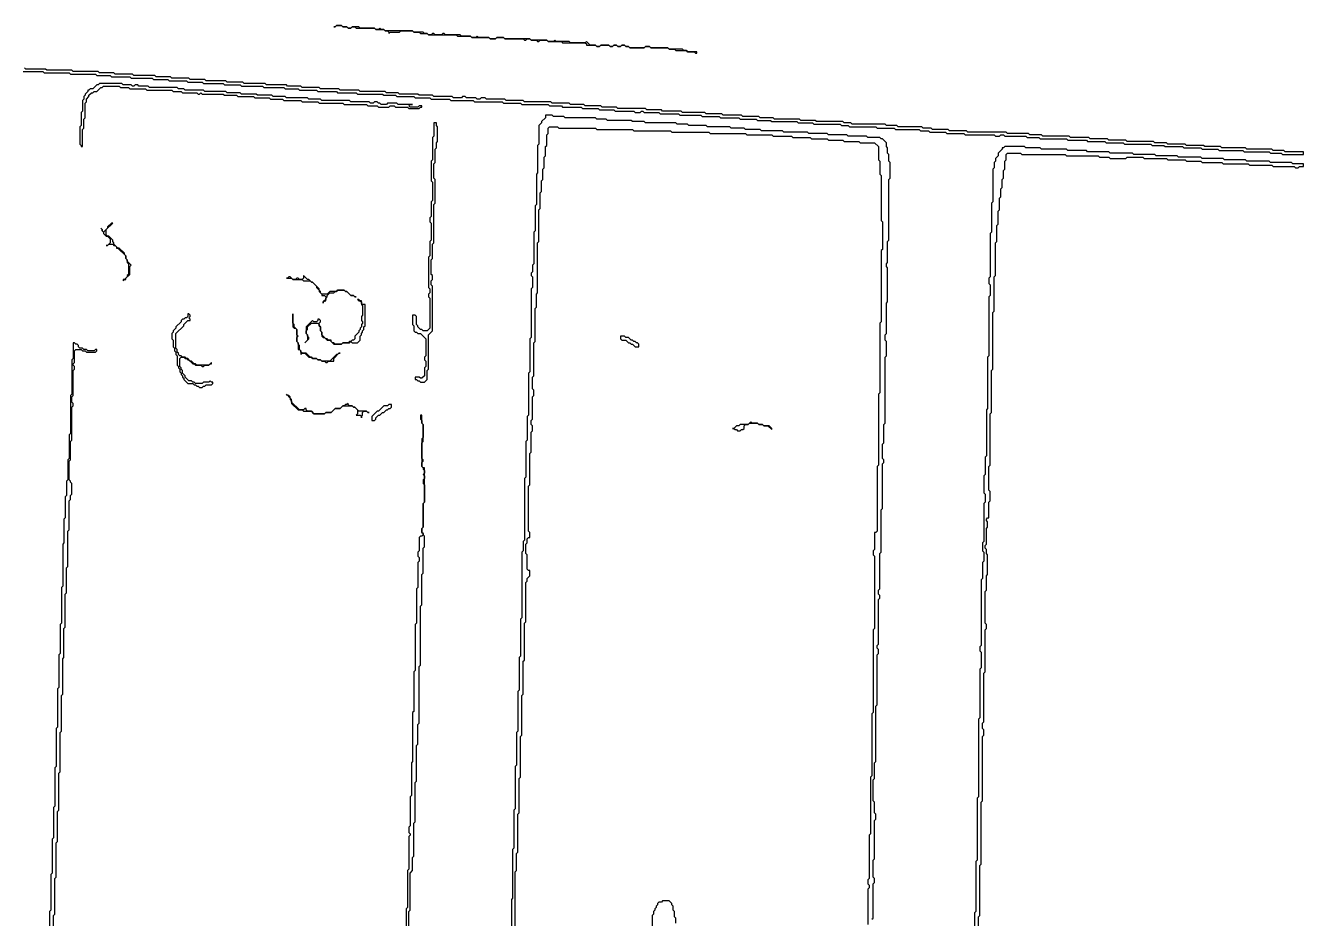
# Model space of a CAD drawing. Header units: metres. Extents: x 0 to 100, y 0 to 141.
# Drawn here: x 75.69 to 99.98, y 33.74 to 50.7 of the extents above; entities that cross this region are included whole.
import ezdxf

# ---------------------------------------------------------------- set-up
doc = ezdxf.new("R2010")
doc.units = ezdxf.units.M

msp = doc.modelspace()

# ---------------------------------------------------------------- linework, layer by layer
for points in [[(81.6, 50.7), (81.575, 50.675), (81.55, 50.675), (81.575, 50.675), (81.6, 50.7), (81.7, 50.7), (81.725, 50.675), (81.8, 50.675), (81.825, 50.65), (81.875, 50.65), (81.9, 50.675), (81.95, 50.675), (81.975, 50.65), (82.325, 50.65), (82.35, 50.625), (82.5, 50.625), (82.525, 50.6), (82.575, 50.6), (82.6, 50.575), (82.6, 50.55), (82.625, 50.575), (82.8, 50.575), (82.825, 50.6), (83.05, 50.6), (83.075, 50.575), (83.175, 50.575), (83.2, 50.55), (83.325, 50.55), (83.35, 50.525), (83.875, 50.525), (83.9, 50.5), (84.15, 50.5), (84.175, 50.475), (84.5, 50.475), (84.525, 50.45), (84.625, 50.45), (84.65, 50.475), (84.775, 50.475), (84.8, 50.45), (85.15, 50.45), (85.175, 50.425), (85.2, 50.425), (85.225, 50.45), (85.275, 50.45), (85.3, 50.425), (85.4, 50.425), (85.425, 50.4), (85.45, 50.4), (85.475, 50.425), (85.6, 50.425), (85.625, 50.4), (85.875, 50.4), (85.9, 50.375), (86.325, 50.375), (86.35, 50.35), (86.35, 50.325), (86.525, 50.325), (86.55, 50.3), (86.6, 50.3), (86.625, 50.325), (86.775, 50.325), (86.8, 50.3), (86.85, 50.3), (86.875, 50.325), (86.925, 50.325), (86.95, 50.3), (87, 50.3), (87.025, 50.325), (87.075, 50.325), (87.1, 50.3), (87.15, 50.3), (87.175, 50.275), (87.45, 50.275), (87.475, 50.3), (87.55, 50.3), (87.575, 50.275), (87.9, 50.275), (87.925, 50.25), (88.025, 50.25), (88.05, 50.225), (88.25, 50.225), (88.275, 50.2), (88.4, 50.2), (88.425, 50.175), (88.45, 50.175), (88.45, 50.2), (88.275, 50.2), (88.25, 50.225), (88.2, 50.225), (88.175, 50.25), (87.925, 50.25), (87.9, 50.275), (87.575, 50.275), (87.55, 50.3), (87.475, 50.3), (87.45, 50.275), (87.175, 50.275), (87.15, 50.3), (87.1, 50.3), (87.075, 50.325), (87.025, 50.325), (87, 50.3), (86.95, 50.3), (86.925, 50.325), (86.875, 50.325), (86.85, 50.3), (86.8, 50.3), (86.775, 50.325), (86.625, 50.325), (86.6, 50.3), (86.55, 50.3), (86.525, 50.325), (86.425, 50.325), (86.35, 50.4), (86.325, 50.375), (86.05, 50.375), (86.025, 50.4), (85.775, 50.4), (85.75, 50.425), (85.725, 50.4), (85.625, 50.4), (85.6, 50.425), (85.3, 50.425), (85.275, 50.45), (84.8, 50.45), (84.775, 50.475), (84.65, 50.475), (84.625, 50.45), (84.525, 50.45), (84.5, 50.475), (84.3, 50.475), (84.275, 50.5), (84.25, 50.475), (84.175, 50.475), (84.15, 50.5), (83.975, 50.5), (83.95, 50.525), (83.675, 50.525), (83.65, 50.55), (83.625, 50.55), (83.6, 50.525), (83.475, 50.525), (83.45, 50.55), (83.425, 50.55), (83.4, 50.525), (83.35, 50.525), (83.325, 50.55), (83.275, 50.55), (83.25, 50.575), (83.075, 50.575), (83.05, 50.6), (82.525, 50.6), (82.5, 50.625), (82.45, 50.625), (82.425, 50.65), (82.4, 50.625), (82.35, 50.625), (82.325, 50.65), (82.05, 50.65), (82.025, 50.675), (81.9, 50.675), (81.875, 50.65), (81.825, 50.65), (81.8, 50.675), (81.725, 50.675), (81.7, 50.7)], [(77.1, 49.6), (77.075, 49.575), (77.05, 49.575), (76.975, 49.5), (76.925, 49.5), (76.9, 49.475), (76.875, 49.475), (76.875, 49.45), (76.825, 49.4), (76.825, 49.375), (76.8, 49.35), (76.8, 49.3), (76.775, 49.275), (76.775, 49.075), (76.75, 49.05), (76.75, 48.8), (76.725, 48.775), (76.725, 48.45), (76.75, 48.425), (76.75, 48.4), (76.775, 48.4), (76.775, 48.725), (76.8, 48.75), (76.8, 48.925), (76.825, 48.95), (76.825, 49.225), (76.85, 49.25), (76.85, 49.3), (76.9, 49.35), (76.9, 49.375), (76.95, 49.425), (76.975, 49.425), (77, 49.45), (77.05, 49.45), (77.125, 49.525), (77.15, 49.525), (77.175, 49.55), (77.475, 49.55), (77.5, 49.525), (77.65, 49.525), (77.675, 49.5), (77.975, 49.5), (78, 49.475), (78.475, 49.475), (78.5, 49.45), (78.65, 49.45), (78.675, 49.425), (78.95, 49.425), (78.975, 49.4), (79, 49.4), (79.025, 49.425), (79.05, 49.4), (79.45, 49.4), (79.475, 49.375), (79.7, 49.375), (79.725, 49.35), (80.025, 49.35), (80.05, 49.325), (80.325, 49.325), (80.35, 49.3), (80.575, 49.3), (80.6, 49.275), (80.925, 49.275), (80.95, 49.25), (81.25, 49.25), (81.275, 49.225), (81.725, 49.225), (81.75, 49.2), (82.175, 49.2), (82.2, 49.175), (82.375, 49.175), (82.4, 49.15), (82.6, 49.15), (82.625, 49.175), (82.7, 49.175), (82.725, 49.15), (82.95, 49.15), (82.975, 49.125), (83.175, 49.125), (83.2, 49.15), (83.225, 49.15), (83.225, 49.175), (83.175, 49.175), (83.15, 49.15), (83, 49.15), (82.975, 49.175), (83, 49.2), (83.05, 49.2), (82.775, 49.2), (82.75, 49.225), (82.575, 49.225), (82.55, 49.2), (82.45, 49.2), (82.425, 49.225), (82.4, 49.225), (82.375, 49.25), (82.325, 49.25), (82.3, 49.225), (82.25, 49.225), (82.225, 49.25), (81.875, 49.25), (81.85, 49.275), (81.325, 49.275), (81.3, 49.3), (81.075, 49.3), (81.05, 49.325), (80.65, 49.325), (80.625, 49.35), (80.4, 49.35), (80.375, 49.375), (80.1, 49.375), (80.075, 49.4), (79.8, 49.4), (79.775, 49.425), (79.525, 49.425), (79.5, 49.45), (79.1, 49.45), (79.075, 49.475), (78.725, 49.475), (78.7, 49.5), (78.6, 49.5), (78.575, 49.525), (78.05, 49.525), (78.025, 49.55), (77.85, 49.55), (77.825, 49.575), (77.775, 49.575), (77.75, 49.55), (77.725, 49.55), (77.7, 49.575), (77.55, 49.575), (77.525, 49.6)], [(83.45, 48.85), (83.45, 48.6), (83.425, 48.575), (83.425, 48.15), (83.4, 48.125), (83.4, 47.75), (83.425, 47.725), (83.425, 47.375), (83.4, 47.35), (83.4, 47.075), (83.375, 47.05), (83.375, 46.975), (83.4, 46.95), (83.4, 46.625), (83.375, 46.6), (83.375, 46.325), (83.35, 46.3), (83.35, 45.725), (83.375, 45.7), (83.375, 45.625), (83.35, 45.6), (83.35, 45.55), (83.375, 45.525), (83.375, 44.95), (83.325, 44.9), (83.25, 44.9), (83.225, 44.925), (83.2, 44.925), (83.15, 44.975), (83.15, 45), (83.125, 45.025), (83.125, 45.175), (83.1, 45.2), (83.05, 45.2), (83.05, 45.025), (83.075, 45), (83.075, 44.9), (83.1, 44.875), (83.125, 44.875), (83.15, 44.85), (83.2, 44.85), (83.3, 44.75), (83.3, 44.425), (83.275, 44.4), (83.275, 44.35), (83.3, 44.325), (83.3, 44.225), (83.275, 44.2), (83.275, 44.05), (83.225, 44), (83.2, 44), (83.175, 44.025), (83.1, 44.025), (83.1, 43.975), (83.125, 43.975), (83.15, 43.95), (83.175, 43.95), (83.2, 43.925), (83.275, 43.925), (83.325, 43.975), (83.325, 44.15), (83.35, 44.175), (83.35, 44.825), (83.425, 44.9), (83.425, 45.75), (83.4, 45.775), (83.4, 45.85), (83.425, 45.875), (83.425, 45.95), (83.4, 45.975), (83.4, 46.25), (83.425, 46.275), (83.425, 46.55), (83.45, 46.575), (83.45, 47.3), (83.475, 47.325), (83.475, 47.775), (83.45, 47.8), (83.45, 48.075), (83.475, 48.1), (83.475, 48.35), (83.5, 48.375), (83.5, 48.475), (83.525, 48.5), (83.525, 48.775), (83.5, 48.8), (83.5, 48.85)], [(77.325, 46.95), (77.25, 46.875), (77.25, 46.85), (77.175, 46.775), (77.15, 46.8), (77.15, 46.825), (77.125, 46.85), (77.15, 46.825), (77.15, 46.8), (77.175, 46.775), (77.175, 46.75), (77.225, 46.7), (77.25, 46.7), (77.3, 46.65), (77.3, 46.575), (77.25, 46.525), (77.225, 46.525), (77.25, 46.525), (77.275, 46.55), (77.35, 46.55), (77.375, 46.525), (77.4, 46.525), (77.425, 46.5), (77.425, 46.475), (77.45, 46.475), (77.6, 46.325), (77.6, 46.275), (77.625, 46.25), (77.625, 46.2), (77.65, 46.175), (77.65, 45.975), (77.625, 45.95), (77.625, 45.925), (77.575, 45.875), (77.55, 45.875), (77.55, 45.85), (77.575, 45.875), (77.6, 45.875), (77.6, 45.9), (77.675, 45.975), (77.675, 46.125), (77.7, 46.15), (77.625, 46.225), (77.625, 46.25), (77.6, 46.275), (77.6, 46.325), (77.575, 46.35), (77.575, 46.375), (77.475, 46.475), (77.45, 46.475), (77.375, 46.55), (77.375, 46.575), (77.35, 46.6), (77.35, 46.625), (77.275, 46.7), (77.25, 46.7), (77.225, 46.725), (77.225, 46.825), (77.35, 46.95)], [(80.975, 45.95), (80.975, 45.9), (80.95, 45.875), (80.9, 45.875), (80.875, 45.9), (80.85, 45.9), (80.825, 45.875), (80.775, 45.875), (80.725, 45.925), (80.7, 45.925), (80.675, 45.9), (80.65, 45.9), (80.75, 45.9), (80.775, 45.875), (80.95, 45.875), (80.975, 45.85), (81.1, 45.85), (81.125, 45.825), (81.15, 45.825), (81.225, 45.75), (81.225, 45.725), (81.275, 45.675), (81.275, 45.65), (81.325, 45.6), (81.325, 45.575), (81.375, 45.575), (81.4, 45.55), (81.4, 45.5), (81.35, 45.45), (81.35, 45.425), (81.35, 45.45), (81.375, 45.475), (81.4, 45.475), (81.4, 45.525), (81.425, 45.55), (81.425, 45.575), (81.475, 45.625), (81.55, 45.625), (81.575, 45.65), (81.6, 45.65), (81.625, 45.675), (81.75, 45.675), (81.775, 45.65), (81.8, 45.65), (81.875, 45.575), (81.925, 45.575), (81.95, 45.55), (81.975, 45.55), (81.95, 45.55), (81.925, 45.575), (81.875, 45.575), (81.8, 45.65), (81.775, 45.65), (81.75, 45.675), (81.625, 45.675), (81.6, 45.65), (81.475, 45.65), (81.425, 45.6), (81.325, 45.6), (81.3, 45.625), (81.3, 45.65), (81.275, 45.675), (81.275, 45.7), (81.15, 45.825), (81.125, 45.825), (81.075, 45.875), (81.05, 45.875)], [(82, 45.5), (82.025, 45.475), (82.05, 45.475), (82.075, 45.45), (82.075, 45.4), (82.1, 45.375), (82.1, 45.2), (82.075, 45.175), (82.075, 45.1), (82.1, 45.075), (82.1, 45.05), (82.075, 45.025), (82.075, 44.975), (82.05, 44.95), (82.05, 44.925), (82.025, 44.9), (82.025, 44.875), (81.95, 44.8), (81.95, 44.75), (81.925, 44.725), (81.9, 44.725), (81.875, 44.7), (81.85, 44.7), (81.825, 44.675), (81.725, 44.675), (81.7, 44.65), (81.575, 44.65), (81.55, 44.675), (81.525, 44.675), (81.5, 44.7), (81.5, 44.725), (81.45, 44.725), (81.425, 44.75), (81.4, 44.75), (81.325, 44.825), (81.325, 44.875), (81.3, 44.9), (81.3, 44.975), (81.275, 45), (81.275, 45.05), (81.3, 45.075), (81.3, 45.1), (81.275, 45.125), (81.25, 45.125), (81.25, 45.1), (81.225, 45.075), (81.175, 45.075), (81.15, 45.1), (81.025, 44.975), (81.025, 44.85), (81.05, 44.825), (81.05, 44.725), (81, 44.675), (81.075, 44.75), (81.075, 44.775), (81.05, 44.8), (81.05, 44.825), (81.025, 44.85), (81.025, 44.9), (81.05, 44.925), (81.05, 44.975), (81.125, 45.05), (81.25, 45.05), (81.275, 45.025), (81.275, 45), (81.3, 44.975), (81.3, 44.9), (81.325, 44.875), (81.325, 44.8), (81.35, 44.775), (81.375, 44.775), (81.425, 44.725), (81.475, 44.725), (81.55, 44.65), (81.7, 44.65), (81.725, 44.675), (81.85, 44.675), (81.875, 44.7), (81.9, 44.675), (82, 44.675), (82.05, 44.725), (82.05, 44.8), (82.075, 44.825), (82.075, 44.85), (82.1, 44.875), (82.1, 44.9), (82.125, 44.925), (82.125, 44.975), (82.15, 45), (82.15, 45.4), (82.1, 45.4), (82.075, 45.425), (82.075, 45.475), (82.05, 45.475), (82.025, 45.5)], [(78.775, 45.225), (78.775, 45.175), (78.75, 45.15), (78.725, 45.15), (78.7, 45.125), (78.675, 45.125), (78.65, 45.1), (78.65, 45.075), (78.55, 44.975), (78.55, 44.95), (78.5, 44.9), (78.5, 44.875), (78.475, 44.85), (78.475, 44.75), (78.5, 44.725), (78.5, 44.6), (78.525, 44.575), (78.525, 44.525), (78.55, 44.5), (78.55, 44.45), (78.575, 44.425), (78.575, 44.25), (78.6, 44.225), (78.6, 44.2), (78.625, 44.175), (78.625, 44.125), (78.65, 44.1), (78.65, 44.075), (78.675, 44.05), (78.675, 44.025), (78.7, 44), (78.7, 43.975), (78.775, 43.9), (78.875, 43.9), (78.9, 43.875), (78.925, 43.875), (78.95, 43.85), (78.975, 43.85), (79, 43.825), (79.05, 43.825), (79.075, 43.85), (79.1, 43.85), (79.125, 43.875), (79.225, 43.875), (79.25, 43.9), (79.25, 43.925), (79.225, 43.925), (79.2, 43.95), (79.175, 43.925), (79.075, 43.925), (79.05, 43.9), (78.925, 43.9), (78.9, 43.925), (78.875, 43.925), (78.85, 43.95), (78.8, 43.95), (78.725, 44.025), (78.725, 44.05), (78.675, 44.1), (78.675, 44.15), (78.65, 44.175), (78.65, 44.2), (78.625, 44.225), (78.625, 44.375), (78.65, 44.4), (78.7, 44.4), (78.725, 44.375), (78.75, 44.375), (78.775, 44.35), (78.8, 44.35), (78.875, 44.275), (78.9, 44.275), (78.925, 44.25), (79.025, 44.25), (79.05, 44.225), (79.075, 44.225), (79.1, 44.25), (79.175, 44.25), (79.2, 44.275), (79.225, 44.275), (79.225, 44.3), (79.175, 44.25), (78.95, 44.25), (78.925, 44.275), (78.9, 44.275), (78.85, 44.325), (78.825, 44.325), (78.775, 44.375), (78.75, 44.375), (78.725, 44.4), (78.675, 44.4), (78.65, 44.425), (78.625, 44.425), (78.6, 44.45), (78.6, 44.475), (78.575, 44.5), (78.575, 44.55), (78.55, 44.575), (78.55, 44.85), (78.7, 45), (78.7, 45.025), (78.775, 45.1), (78.825, 45.1), (78.825, 45.125), (78.8, 45.15), (78.825, 45.175), (78.825, 45.2), (78.8, 45.225)], [(80.775, 45.225), (80.775, 44.975), (80.8, 44.95), (80.825, 44.95), (80.85, 44.925), (80.85, 44.7), (80.875, 44.675), (80.875, 44.55), (80.9, 44.55), (80.925, 44.525), (80.925, 44.45), (80.95, 44.475), (81, 44.475), (81.075, 44.4), (81.125, 44.4), (81.15, 44.375), (81.225, 44.375), (81.25, 44.35), (81.3, 44.35), (81.325, 44.325), (81.375, 44.325), (81.4, 44.3), (81.425, 44.3), (81.45, 44.325), (81.55, 44.325), (81.55, 44.375), (81.65, 44.475), (81.675, 44.475), (81.65, 44.475), (81.625, 44.45), (81.6, 44.45), (81.475, 44.325), (81.325, 44.325), (81.3, 44.35), (81.25, 44.35), (81.225, 44.375), (81.15, 44.375), (81.125, 44.4), (81.1, 44.4), (81.025, 44.475), (80.95, 44.475), (80.925, 44.5), (80.925, 44.525), (80.9, 44.55), (80.9, 44.625), (80.875, 44.65), (80.875, 44.675), (80.85, 44.7), (80.85, 44.775), (80.875, 44.8), (80.85, 44.825), (80.85, 44.925), (80.8, 44.975), (80.8, 45.025), (80.775, 45.05)], [(87, 44.8), (87, 44.75), (87.025, 44.725), (87.1, 44.725), (87.15, 44.675), (87.175, 44.675), (87.2, 44.65), (87.225, 44.65), (87.275, 44.6), (87.35, 44.6), (87.35, 44.65), (87.325, 44.675), (87.3, 44.675), (87.275, 44.7), (87.25, 44.7), (87.225, 44.725), (87.2, 44.725), (87.15, 44.775), (87.1, 44.775), (87.075, 44.8)], [(80.65, 43.7), (80.725, 43.625), (80.725, 43.6), (80.75, 43.575), (80.75, 43.525), (80.875, 43.4), (80.95, 43.4), (80.975, 43.375), (81.125, 43.375), (81.175, 43.325), (81.375, 43.325), (81.4, 43.35), (81.5, 43.35), (81.575, 43.425), (81.675, 43.425), (81.725, 43.475), (81.9, 43.475), (81.925, 43.45), (81.95, 43.45), (82, 43.4), (82, 43.325), (81.975, 43.3), (82.05, 43.3), (82.075, 43.275), (82.075, 43.25), (82.075, 43.275), (82.1, 43.3), (82.1, 43.35), (82.125, 43.375), (82.175, 43.375), (82.2, 43.35), (82.225, 43.35), (82.2, 43.35), (82.175, 43.375), (82.025, 43.375), (81.95, 43.45), (81.925, 43.45), (81.9, 43.475), (81.85, 43.475), (81.825, 43.5), (81.825, 43.525), (81.8, 43.5), (81.775, 43.5), (81.75, 43.475), (81.725, 43.475), (81.675, 43.425), (81.575, 43.425), (81.5, 43.35), (81.4, 43.35), (81.375, 43.325), (81.175, 43.325), (81.125, 43.375), (81.05, 43.375), (81.025, 43.4), (81.025, 43.425), (81, 43.425), (80.975, 43.4), (80.9, 43.4), (80.75, 43.55), (80.75, 43.6), (80.725, 43.625), (80.725, 43.65), (80.7, 43.675), (80.675, 43.675)], [(82.6, 43.5), (82.575, 43.475), (82.5, 43.475), (82.4, 43.375), (82.375, 43.375), (82.275, 43.275), (82.275, 43.2), (82.325, 43.2), (82.35, 43.225), (82.35, 43.25), (82.4, 43.3), (82.425, 43.3), (82.475, 43.35), (82.5, 43.35), (82.55, 43.4), (82.575, 43.4), (82.6, 43.425), (82.625, 43.425), (82.65, 43.45), (82.65, 43.5)], [(89.475, 43.175), (89.425, 43.125), (89.275, 43.125), (89.25, 43.1), (89.2, 43.1), (89.15, 43.05), (89.125, 43.05), (89.15, 43.05), (89.175, 43.025), (89.2, 43.025), (89.225, 43), (89.275, 43), (89.3, 43.025), (89.325, 43.025), (89.35, 43.05), (89.35, 43.1), (89.375, 43.125), (89.425, 43.125), (89.45, 43.15), (89.6, 43.15), (89.625, 43.125), (89.7, 43.125), (89.725, 43.1), (89.8, 43.1), (89.875, 43.025), (89.875, 43.05), (89.825, 43.1), (89.725, 43.1), (89.7, 43.125), (89.625, 43.125), (89.6, 43.15), (89.5, 43.15)]]:
    msp.add_lwpolyline(points, close=True)
for points in [[(75.65, 49.825), (76.025, 49.825), (76.05, 49.8), (76.525, 49.8), (76.55, 49.775), (77.025, 49.775), (77.05, 49.75), (77.3, 49.75), (77.325, 49.725), (77.675, 49.725), (77.7, 49.7), (78.1, 49.7), (78.125, 49.675), (78.4, 49.675), (78.425, 49.65), (78.75, 49.65), (78.775, 49.625), (79.05, 49.625), (79.075, 49.6), (79.45, 49.6), (79.475, 49.575), (79.775, 49.575), (79.8, 49.55), (80.2, 49.55), (80.225, 49.525), (80.6, 49.525), (80.625, 49.5), (80.875, 49.5), (80.9, 49.475), (81.225, 49.475), (81.25, 49.45), (81.6, 49.45), (81.625, 49.425), (81.975, 49.425), (82, 49.4), (82.475, 49.4), (82.5, 49.375), (82.725, 49.375), (82.75, 49.35), (83.075, 49.35), (83.1, 49.325), (83.375, 49.325), (83.4, 49.3), (83.75, 49.3), (83.775, 49.275), (84.2, 49.275), (84.225, 49.25), (84.75, 49.25), (84.775, 49.225), (85.1, 49.225), (85.125, 49.2), (85.625, 49.2), (85.65, 49.175), (85.875, 49.175), (85.9, 49.15), (86.25, 49.15), (86.275, 49.125), (86.575, 49.125), (86.6, 49.1), (86.875, 49.1), (86.9, 49.075), (87.25, 49.075), (87.275, 49.05), (87.375, 49.05), (87.4, 49.075), (87.425, 49.075), (87.45, 49.05), (87.725, 49.05), (87.75, 49.025), (88.1, 49.025), (88.125, 49), (88.525, 49), (88.55, 48.975), (88.875, 48.975), (88.9, 48.95), (89.25, 48.95), (89.275, 48.925), (89.575, 48.925), (89.6, 48.9), (89.85, 48.9), (89.875, 48.875), (90.35, 48.875), (90.375, 48.85), (90.65, 48.85), (90.675, 48.825), (91.175, 48.825), (91.2, 48.8), (91.325, 48.8), (91.35, 48.775), (91.85, 48.775), (91.875, 48.75), (92.2, 48.75), (92.225, 48.725), (92.675, 48.725), (92.7, 48.7), (92.85, 48.7), (92.875, 48.675), (93.175, 48.675), (93.2, 48.65), (93.525, 48.65), (93.55, 48.625), (94.1, 48.625), (94.125, 48.6), (94.2, 48.6), (94.225, 48.625), (94.275, 48.625), (94.3, 48.6), (94.7, 48.6), (94.725, 48.575), (94.95, 48.575), (94.975, 48.55), (95.475, 48.55), (95.5, 48.525), (95.85, 48.525), (95.875, 48.5), (96.2, 48.5), (96.225, 48.475), (96.55, 48.475), (96.575, 48.45), (97.075, 48.45), (97.1, 48.425), (97.325, 48.425), (97.35, 48.4), (97.675, 48.4), (97.7, 48.375), (98.025, 48.375), (98.05, 48.35), (98.35, 48.35), (98.375, 48.325), (98.825, 48.325), (98.85, 48.3), (99.325, 48.3), (99.35, 48.275), (99.55, 48.275), (99.575, 48.25), (99.975, 48.25), (99.975, 48.3), (99.625, 48.3), (99.6, 48.325), (99.4, 48.325), (99.375, 48.35), (98.9, 48.35), (98.875, 48.375), (98.425, 48.375), (98.4, 48.4), (98.1, 48.4), (98.075, 48.425), (97.75, 48.425), (97.725, 48.45), (97.4, 48.45), (97.375, 48.475), (97.15, 48.475), (97.125, 48.5), (96.625, 48.5), (96.6, 48.525), (96.275, 48.525), (96.25, 48.55), (95.925, 48.55), (95.9, 48.575), (95.55, 48.575), (95.525, 48.6), (95.025, 48.6), (95, 48.625), (94.775, 48.625), (94.75, 48.65), (94.35, 48.65), (94.325, 48.675), (93.6, 48.675), (93.575, 48.7), (93.25, 48.7), (93.225, 48.725), (92.925, 48.725), (92.9, 48.75), (92.75, 48.75), (92.725, 48.775), (92.275, 48.775), (92.25, 48.8), (92.05, 48.8), (92.025, 48.825), (91.4, 48.825), (91.375, 48.85), (91.25, 48.85), (91.225, 48.875), (90.725, 48.875), (90.7, 48.9), (90.425, 48.9), (90.4, 48.925), (89.925, 48.925), (89.9, 48.95), (89.65, 48.95), (89.625, 48.975), (89.325, 48.975), (89.3, 49), (88.95, 49), (88.925, 49.025), (88.625, 49.025), (88.6, 49.05), (88.175, 49.05), (88.15, 49.075), (87.8, 49.075), (87.775, 49.1), (87.5, 49.1), (87.475, 49.125), (86.95, 49.125), (86.925, 49.15), (86.65, 49.15), (86.625, 49.175), (86.325, 49.175), (86.3, 49.2), (86.05, 49.2), (86.025, 49.225), (85.7, 49.225), (85.675, 49.25), (85.175, 49.25), (85.15, 49.275), (84.825, 49.275), (84.8, 49.3), (84.45, 49.3), (84.425, 49.325), (84.35, 49.325), (84.325, 49.3), (84.275, 49.3), (84.25, 49.325), (84.075, 49.325), (84.05, 49.35), (84, 49.35), (83.975, 49.325), (83.825, 49.325), (83.8, 49.35), (83.45, 49.35), (83.425, 49.375), (83.175, 49.375), (83.15, 49.4), (82.8, 49.4), (82.775, 49.425), (82.55, 49.425), (82.525, 49.45), (82.05, 49.45), (82.025, 49.475), (81.675, 49.475), (81.65, 49.5), (81.3, 49.5), (81.275, 49.525), (80.95, 49.525), (80.925, 49.55), (80.675, 49.55), (80.65, 49.575), (80.275, 49.575), (80.25, 49.6), (79.85, 49.6), (79.825, 49.625), (79.525, 49.625), (79.5, 49.65), (79.125, 49.65), (79.1, 49.675), (78.825, 49.675), (78.8, 49.7), (78.475, 49.7), (78.45, 49.725), (78.175, 49.725), (78.15, 49.75), (77.75, 49.75), (77.725, 49.775), (77.4, 49.775), (77.375, 49.8), (77.1, 49.8), (77.075, 49.825), (76.6, 49.825), (76.575, 49.85), (76.1, 49.85), (76.075, 49.875), (75.7, 49.875), (75.675, 49.9)], [(91.775, 33.725), (91.8, 33.75), (91.8, 34.4), (91.825, 34.425), (91.825, 34.5), (91.8, 34.525), (91.8, 34.85), (91.825, 34.875), (91.825, 35.6), (91.85, 35.625), (91.85, 35.725), (91.825, 35.75), (91.825, 35.95), (91.8, 35.975), (91.8, 36.375), (91.825, 36.4), (91.825, 36.7), (91.85, 36.725), (91.85, 37.775), (91.875, 37.8), (91.875, 38.75), (91.9, 38.775), (91.9, 38.85), (91.875, 38.875), (91.875, 38.925), (91.9, 38.95), (91.9, 39.8), (91.925, 39.825), (91.925, 39.875), (91.9, 39.9), (91.9, 39.975), (91.925, 40), (91.925, 40.675), (91.95, 40.7), (91.95, 41.5), (91.975, 41.525), (91.975, 42.375), (92, 42.4), (92, 42.45), (91.975, 42.475), (91.975, 42.75), (92, 42.775), (92, 43.125), (92.025, 43.15), (92.025, 44.4), (92.05, 44.425), (92.05, 44.7), (92.025, 44.725), (92.025, 44.825), (92.05, 44.85), (92.05, 45.425), (92.075, 45.45), (92.075, 46.1), (92.05, 46.125), (92.05, 46.175), (92.075, 46.2), (92.075, 46.6), (92.1, 46.625), (92.1, 47.775), (92.125, 47.8), (92.125, 48.1), (92.1, 48.125), (92.1, 48.25), (92.075, 48.275), (92.075, 48.375), (92.05, 48.4), (92.05, 48.475), (91.975, 48.55), (91.95, 48.55), (91.925, 48.575), (91.7, 48.575), (91.675, 48.6), (91.325, 48.6), (91.3, 48.625), (90.95, 48.625), (90.925, 48.65), (90.575, 48.65), (90.55, 48.675), (90.1, 48.675), (90.075, 48.7), (89.675, 48.7), (89.65, 48.725), (89.375, 48.725), (89.35, 48.75), (89.1, 48.75), (89.075, 48.775), (88.65, 48.775), (88.625, 48.8), (88.3, 48.8), (88.275, 48.825), (88.075, 48.825), (88.05, 48.85), (87.475, 48.85), (87.45, 48.875), (87.225, 48.875), (87.2, 48.9), (86.75, 48.9), (86.725, 48.925), (86.55, 48.925), (86.525, 48.95), (85.95, 48.95), (85.925, 48.975), (85.725, 48.975), (85.7, 49), (85.575, 49), (85.575, 48.95), (85.5, 48.875), (85.5, 48.85), (85.45, 48.8), (85.45, 48.45), (85.425, 48.425), (85.425, 47.9), (85.4, 47.875), (85.4, 47.3), (85.375, 47.275), (85.375, 46.8), (85.35, 46.775), (85.35, 46.175), (85.325, 46.15), (85.325, 46.025), (85.3, 46), (85.3, 45.95), (85.325, 45.925), (85.325, 45.725), (85.3, 45.7), (85.3, 44.775), (85.275, 44.75), (85.275, 44.125), (85.25, 44.1), (85.25, 43.3), (85.225, 43.275), (85.225, 42.825), (85.2, 42.8), (85.2, 42.125), (85.175, 42.1), (85.175, 40.925), (85.15, 40.9), (85.15, 40.725), (85.125, 40.7), (85.125, 39.45), (85.1, 39.425), (85.1, 38.725), (85.075, 38.7), (85.075, 38.075), (85.05, 38.05), (85.05, 37.3), (85.025, 37.275), (85.025, 36.65), (85, 36.625), (85, 35.825), (84.975, 35.8), (84.975, 35.075), (84.95, 35.05), (84.95, 34.125), (84.925, 34.1), (84.925, 33.45)], [(85, 33.375), (85, 34.625), (85.025, 34.65), (85.025, 34.975), (85.05, 35), (85.05, 35.725), (85.075, 35.75), (85.075, 36.4), (85.1, 36.425), (85.1, 37.2), (85.125, 37.225), (85.125, 37.975), (85.15, 38), (85.15, 38.625), (85.175, 38.65), (85.175, 39.35), (85.2, 39.375), (85.2, 40.125), (85.225, 40.15), (85.225, 40.2), (85.275, 40.25), (85.275, 40.35), (85.25, 40.35), (85.225, 40.375), (85.225, 40.65), (85.2, 40.675), (85.2, 40.85), (85.225, 40.875), (85.225, 40.95), (85.25, 40.975), (85.275, 40.975), (85.275, 41.075), (85.25, 41.1), (85.25, 41.95), (85.275, 41.975), (85.275, 42.575), (85.3, 42.6), (85.3, 42.975), (85.325, 43), (85.325, 43.1), (85.3, 43.125), (85.3, 43.2), (85.325, 43.225), (85.325, 43.65), (85.35, 43.675), (85.35, 43.775), (85.325, 43.8), (85.325, 44.025), (85.35, 44.05), (85.35, 44.675), (85.375, 44.7), (85.375, 45.325), (85.4, 45.35), (85.4, 45.6), (85.425, 45.625), (85.425, 46.575), (85.45, 46.6), (85.45, 47.2), (85.475, 47.225), (85.475, 47.525), (85.5, 47.55), (85.5, 47.75), (85.525, 47.775), (85.525, 47.975), (85.55, 48), (85.55, 48.2), (85.575, 48.225), (85.575, 48.4), (85.6, 48.425), (85.6, 48.625), (85.625, 48.65), (85.625, 48.75), (85.65, 48.775), (85.8, 48.775), (85.825, 48.75), (86.525, 48.75), (86.55, 48.725), (87.225, 48.725), (87.25, 48.7), (87.95, 48.7), (87.975, 48.675), (88.675, 48.675), (88.7, 48.65), (89.375, 48.65), (89.4, 48.625), (89.875, 48.625), (89.9, 48.6), (90.25, 48.6), (90.275, 48.575), (90.6, 48.575), (90.625, 48.55), (90.925, 48.55), (90.95, 48.525), (91.225, 48.525), (91.25, 48.5), (91.525, 48.5), (91.55, 48.475), (91.825, 48.475), (91.9, 48.4), (91.9, 48.15), (91.925, 48.125), (91.925, 47.875), (91.95, 47.85), (91.95, 47), (91.975, 46.975), (91.975, 46.45), (91.95, 46.425), (91.95, 45.075), (91.925, 45.05), (91.925, 43.725), (91.9, 43.7), (91.9, 42.35), (91.875, 42.325), (91.875, 41.1), (91.85, 41.075), (91.825, 41.075), (91.825, 40.75), (91.8, 40.725), (91.8, 40.65), (91.825, 40.625), (91.825, 39.25), (91.8, 39.225), (91.8, 37.65), (91.775, 37.625), (91.775, 36.45), (91.75, 36.425), (91.75, 35.35), (91.725, 35.325), (91.725, 34.5), (91.7, 34.475), (91.7, 34.4), (91.725, 34.375), (91.725, 34.325), (91.7, 34.3), (91.7, 33.625)], [(93.8, 32.85), (93.8, 33.775), (93.825, 33.8), (93.825, 34.75), (93.85, 34.775), (93.85, 35.95), (93.875, 35.975), (93.875, 37.2), (93.9, 37.225), (93.9, 37.325), (93.875, 37.35), (93.875, 37.45), (93.9, 37.475), (93.9, 38.4), (93.925, 38.425), (93.925, 39.225), (93.95, 39.25), (93.95, 39.325), (93.925, 39.35), (93.925, 39.95), (93.95, 39.975), (93.95, 40.25), (93.975, 40.275), (93.975, 40.65), (93.95, 40.675), (93.95, 40.75), (93.925, 40.775), (93.925, 40.825), (93.95, 40.85), (93.95, 41.15), (93.975, 41.175), (93.975, 41.275), (93.95, 41.3), (93.95, 41.325), (93.975, 41.35), (94, 41.35), (94, 41.65), (94.025, 41.675), (94.025, 41.85), (94, 41.875), (94, 42.325), (94.025, 42.35), (94.025, 43.325), (94.05, 43.35), (94.05, 44.15), (94.075, 44.175), (94.075, 45.25), (94.1, 45.275), (94.1, 45.925), (94.125, 45.95), (94.125, 46.575), (94.15, 46.6), (94.15, 46.9), (94.175, 46.925), (94.175, 47.175), (94.2, 47.2), (94.2, 47.425), (94.225, 47.45), (94.225, 47.6), (94.25, 47.625), (94.25, 47.775), (94.275, 47.8), (94.275, 47.95), (94.3, 47.975), (94.3, 48.125), (94.325, 48.15), (94.325, 48.25), (94.35, 48.275), (94.6, 48.275), (94.625, 48.25), (95.45, 48.25), (95.475, 48.225), (96.075, 48.225), (96.1, 48.2), (96.275, 48.2), (96.3, 48.175), (96.6, 48.175), (96.625, 48.2), (96.925, 48.2), (96.95, 48.175), (97.375, 48.175), (97.4, 48.15), (97.725, 48.15), (97.75, 48.125), (98.025, 48.125), (98.05, 48.1), (98.425, 48.1), (98.45, 48.075), (98.925, 48.075), (98.95, 48.05), (99.375, 48.05), (99.4, 48.025), (99.8, 48.025), (99.825, 48), (99.875, 48), (99.9, 48.025), (99.975, 48.025), (99.975, 48.075), (99.775, 48.075), (99.75, 48.1), (99.35, 48.1), (99.325, 48.125), (98.9, 48.125), (98.875, 48.15), (98.475, 48.15), (98.45, 48.175), (98.05, 48.175), (98.025, 48.2), (97.6, 48.2), (97.575, 48.225), (97.175, 48.225), (97.15, 48.25), (96.75, 48.25), (96.725, 48.275), (96.3, 48.275), (96.275, 48.3), (95.875, 48.3), (95.85, 48.325), (95.5, 48.325), (95.475, 48.35), (95, 48.35), (94.975, 48.375), (94.7, 48.375), (94.675, 48.4), (94.3, 48.4), (94.275, 48.375), (94.25, 48.375), (94.25, 48.35), (94.175, 48.275), (94.175, 48.225), (94.125, 48.175), (94.125, 48.125), (94.1, 48.1), (94.1, 48), (94.075, 47.975), (94.075, 47.35), (94.05, 47.325), (94.05, 46.775), (94.025, 46.75), (94.025, 45.925), (94, 45.9), (94, 45.8), (94.025, 45.775), (94.025, 45.575), (94, 45.55), (94, 44.425), (93.975, 44.4), (93.975, 43.425), (93.95, 43.4), (93.95, 42.525), (93.925, 42.5), (93.925, 42.175), (93.9, 42.15), (93.9, 41.825), (93.925, 41.8), (93.925, 41.65), (93.9, 41.625), (93.9, 40.9), (93.875, 40.875), (93.875, 40.725), (93.9, 40.7), (93.9, 40.525), (93.875, 40.5), (93.875, 40.2), (93.85, 40.175), (93.85, 38.925), (93.825, 38.9), (93.825, 38.825), (93.85, 38.8), (93.85, 38.5), (93.825, 38.475), (93.825, 37.55), (93.8, 37.525), (93.8, 36.05), (93.775, 36.025), (93.775, 34.85), (93.75, 34.825), (93.75, 33.875), (93.725, 33.85), (93.725, 32.925)], [(76.225, 33.225), (76.225, 33.8), (76.25, 33.825), (76.25, 34.5), (76.275, 34.525), (76.275, 35.175), (76.3, 35.2), (76.3, 35.775), (76.325, 35.8), (76.325, 36.5), (76.35, 36.525), (76.35, 37.275), (76.375, 37.3), (76.375, 37.975), (76.4, 38), (76.4, 38.675), (76.425, 38.7), (76.425, 39.25), (76.45, 39.275), (76.45, 39.9), (76.475, 39.925), (76.475, 40.4), (76.5, 40.425), (76.5, 41.1), (76.525, 41.125), (76.525, 41.675), (76.55, 41.7), (76.55, 41.775), (76.575, 41.8), (76.575, 42), (76.55, 42.025), (76.55, 42.05), (76.525, 42.075), (76.525, 42.425), (76.55, 42.45), (76.55, 42.8), (76.575, 42.825), (76.575, 43.45), (76.6, 43.475), (76.6, 43.525), (76.575, 43.55), (76.575, 43.65), (76.6, 43.675), (76.6, 44.15), (76.625, 44.175), (76.625, 44.225), (76.6, 44.25), (76.6, 44.275), (76.625, 44.3), (76.625, 44.525), (76.65, 44.55), (76.75, 44.55), (76.775, 44.525), (76.825, 44.525), (76.85, 44.5), (77.025, 44.5), (77.05, 44.525), (77.05, 44.55), (77.025, 44.55), (77, 44.525), (76.875, 44.525), (76.85, 44.55), (76.8, 44.55), (76.775, 44.575), (76.725, 44.575), (76.7, 44.6), (76.7, 44.625), (76.675, 44.65), (76.65, 44.65), (76.625, 44.675), (76.6, 44.675), (76.6, 44.375), (76.575, 44.35), (76.575, 43.7), (76.55, 43.675), (76.55, 42.95), (76.525, 42.925), (76.525, 42.475), (76.5, 42.45), (76.5, 42.075), (76.475, 42.05), (76.475, 41.775), (76.45, 41.75), (76.45, 41.35), (76.425, 41.325), (76.425, 40.875), (76.4, 40.85), (76.4, 40.05), (76.375, 40.025), (76.375, 39.35), (76.35, 39.325), (76.35, 38.775), (76.325, 38.75), (76.325, 38.125), (76.3, 38.1), (76.3, 37.375), (76.275, 37.35), (76.275, 36.625), (76.25, 36.6), (76.25, 35.875), (76.225, 35.85), (76.225, 35.275), (76.2, 35.25), (76.2, 34.6), (76.175, 34.575), (76.175, 33.9), (76.15, 33.875), (76.15, 33.375)], [(82.975, 33.2), (82.975, 33.875), (83, 33.9), (83, 34.6), (83.05, 34.65), (83.05, 34.9), (83.075, 34.925), (83.075, 35.55), (83.1, 35.575), (83.1, 36.325), (83.125, 36.35), (83.125, 37.025), (83.15, 37.05), (83.15, 37.425), (83.175, 37.45), (83.175, 38.525), (83.2, 38.55), (83.2, 39.675), (83.225, 39.7), (83.225, 40.275), (83.25, 40.3), (83.25, 40.775), (83.275, 40.8), (83.275, 41), (83.25, 41.025), (83.25, 41.05), (83.225, 41.075), (83.225, 41.15), (83.25, 41.175), (83.25, 41.625), (83.275, 41.65), (83.275, 42.3), (83.25, 42.3), (83.225, 42.325), (83.225, 42.4), (83.25, 42.425), (83.25, 42.45), (83.225, 42.475), (83.225, 42.775), (83.25, 42.8), (83.25, 43.125), (83.225, 43.15), (83.225, 43.3), (83.2, 43.3), (83.2, 43.225), (83.225, 43.2), (83.225, 43.15), (83.25, 43.125), (83.25, 42.875), (83.225, 42.85), (83.225, 42.325), (83.25, 42.3), (83.25, 42.275), (83.275, 42.25), (83.275, 42.2), (83.25, 42.175), (83.275, 42.15), (83.275, 42.1), (83.25, 42.075), (83.25, 42), (83.275, 41.975), (83.275, 41.65), (83.25, 41.625), (83.25, 41.175), (83.225, 41.15), (83.225, 41.075), (83.25, 41.05), (83.25, 41.025), (83.225, 41), (83.2, 41), (83.175, 40.975), (83.175, 40.725), (83.15, 40.7), (83.15, 40.625), (83.175, 40.6), (83.175, 40.525), (83.15, 40.5), (83.15, 40.025), (83.125, 40), (83.125, 39.35), (83.1, 39.325), (83.1, 38.45), (83.075, 38.425), (83.075, 37.675), (83.05, 37.65), (83.05, 36.725), (83.025, 36.7), (83.025, 36.075), (83, 36.05), (83, 35.5), (82.975, 35.475), (82.975, 35.375), (83, 35.35), (83, 35.325), (82.975, 35.3), (82.975, 34.675), (82.95, 34.65), (82.95, 33.95), (82.925, 33.925), (82.925, 33.3)], [(88.05, 33.65), (88.05, 33.75), (88.025, 33.775), (88.025, 33.875), (88, 33.9), (88, 33.975), (87.975, 34), (87.975, 34.025), (87.925, 34.075), (87.8, 34.075), (87.775, 34.05), (87.725, 34.05), (87.7, 34.025), (87.7, 34), (87.675, 33.975), (87.675, 33.95), (87.65, 33.925), (87.65, 33.9), (87.625, 33.875), (87.625, 33.825), (87.6, 33.8), (87.6, 33.525)]]:
    msp.add_lwpolyline(points)

doc.saveas('drawing.dxf')
